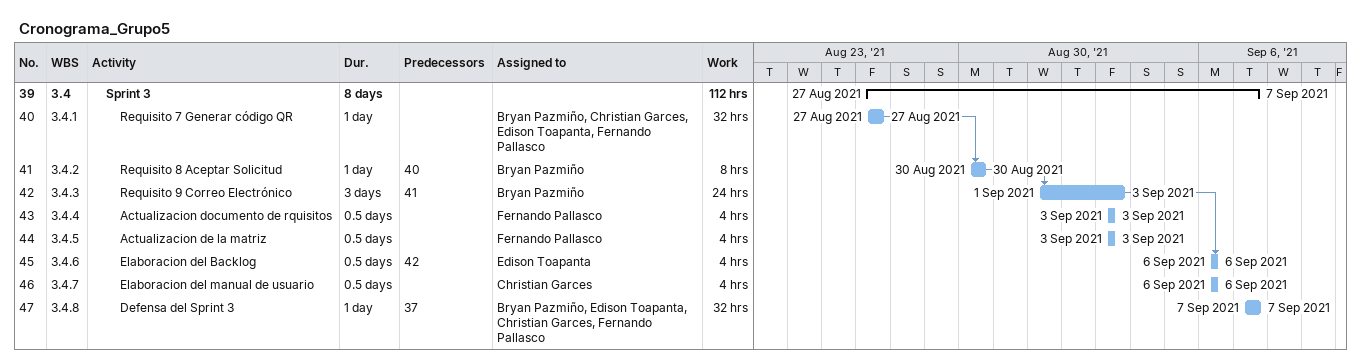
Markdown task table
Cronograma_Grupo5

| ID | WBS | Task | Duration | Start | Finish | Predecessors | Resources | Work (h) |
|---|---|---|---|---|---|---|---|---|
| 39 | 3.4 | **Sprint 3** | 8d | 2021-08-27 | 2021-09-07 |  |  | 112 |
| 40 | 3.4.1 | Requisito 7 Generar código QR | 1d | 2021-08-27 | 2021-08-27 |  | Bryan Pazmiño, Christian Garces, Edison Toapanta, Fernando Pallasco | 32 |
| 41 | 3.4.2 | Requisito 8 Aceptar Solicitud | 1d | 2021-08-30 | 2021-08-30 | 40 | Bryan Pazmiño | 8 |
| 42 | 3.4.3 | Requisito 9 Correo Electrónico | 3d | 2021-09-01 | 2021-09-03 | 41 | Bryan Pazmiño | 24 |
| 43 | 3.4.4 | Actualizacion documento de rquisitos | 0.5d | 2021-09-03 | 2021-09-03 |  | Fernando Pallasco | 4 |
| 44 | 3.4.5 | Actualizacion de la matriz | 0.5d | 2021-09-03 | 2021-09-03 |  | Fernando Pallasco | 4 |
| 45 | 3.4.6 | Elaboracion del Backlog | 0.5d | 2021-09-06 | 2021-09-06 | 42 | Edison Toapanta | 4 |
| 46 | 3.4.7 | Elaboracion del manual de usuario | 0.5d | 2021-09-06 | 2021-09-06 |  | Christian Garces | 4 |
| 47 | 3.4.8 | Defensa del Sprint 3 | 1d | 2021-09-07 | 2021-09-07 | 37 | Bryan Pazmiño, Edison Toapanta, Christian Garces, Fernando Pallasco | 32 |
